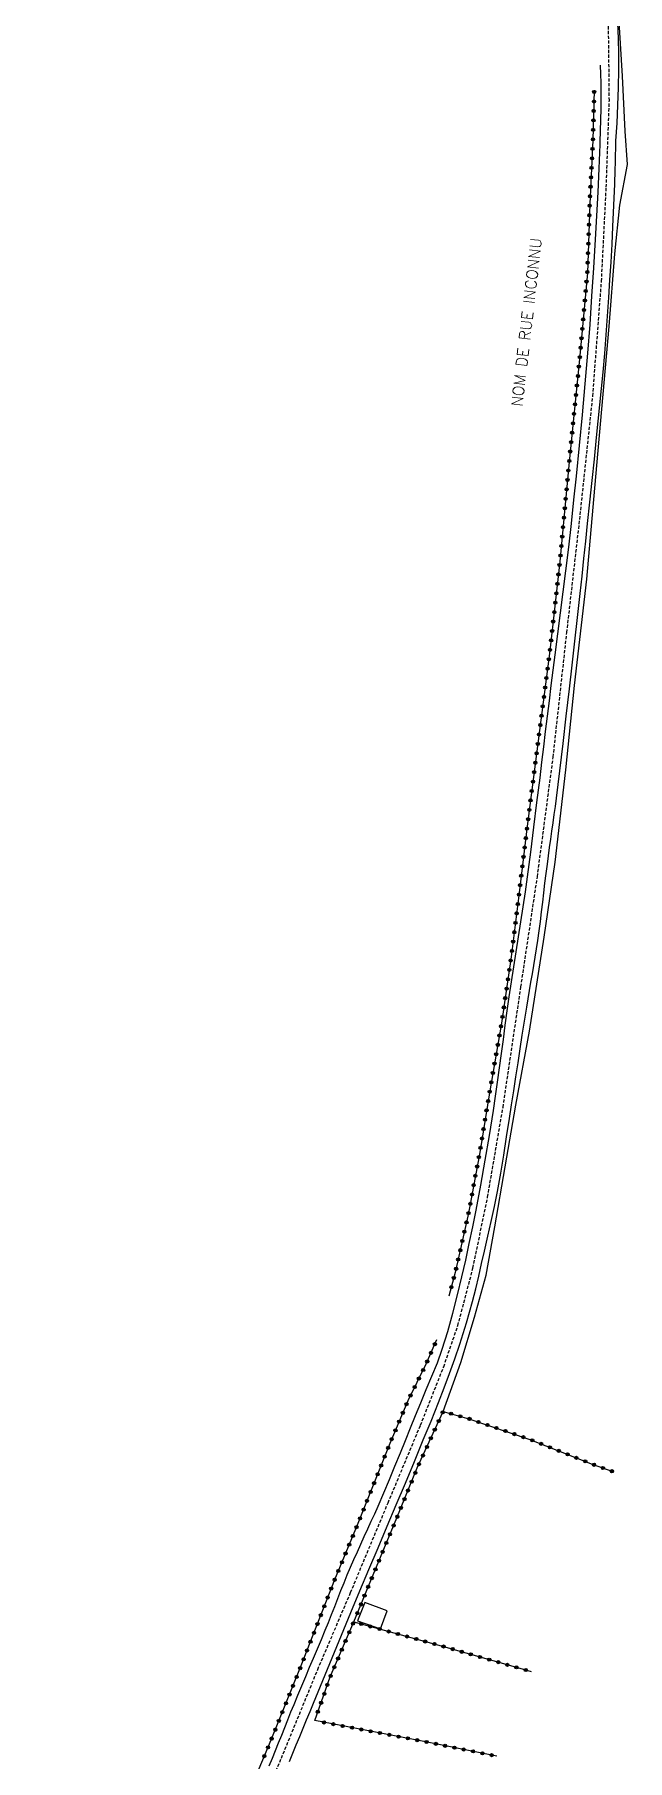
# Model space of a CAD drawing. Header units: millimetres. Extents: x 221515 to 222000, y 61000 to 61848.
# Drawn here: x 221903.5 to 221997.2, y 61362.3 to 61635.2 of the extents above; entities that cross this region are included whole.
import ezdxf
from ezdxf.enums import TextEntityAlignment as Align

# ---------------------------------------------------------------- set-up
doc = ezdxf.new("R2010")
doc.units = ezdxf.units.MM
doc.linetypes.add('DASHED', pattern=[0.75, 0.5, -0.25])
doc.layers.get('0').update_dxf_attribs({"linetype": 'CONTINUOUS'})
for name, color, linetype in [('W0001', 6, 'DASHED'), ('W0008', 7, 'CONTINUOUS'), ('W0104', 1, 'CONTINUOUS'), ('W0323', 7, 'CONTINUOUS'), ('W0330', 7, 'CONTINUOUS'), ('W0989', 7, 'CONTINUOUS')]:
    doc.layers.add(name, color=color, linetype=linetype)
doc.styles.get("Standard").update_dxf_attribs({"font": 'romans.shx', "width": 0.85})

# ---------------------------------------------------------------- blocks, each defined once
blk = doc.blocks.new('t323o')
at = {"color": 0, "linetype": 'Continuous'}
for radius in [0.25, 0.15]:
    blk.add_circle((0, 0), radius, dxfattribs=at)

msp = doc.modelspace()

# ---------------------------------------------------------------- linework, layer by layer
at = {"layer": 'W0001'}
msp.add_lwpolyline([(221936.35, 61348.28), (221942.52, 61362.69), (221948.27, 61376.71), (221953.47, 61388.9), (221959.38, 61403.05), (221964.52, 61415.35), (221968.18, 61424.58), (221970.42, 61431.07), (221972.81, 61440.18), (221975.12, 61451.39), (221977.56, 61465.59), (221980.39, 61484.63), (221982.99, 61502.03), (221985.49, 61520.95), (221987.65, 61540.64), (221989.77, 61559.25), (221991.75, 61578.01), (221993.13, 61596.15), (221993.88, 61611.01), (221994.37, 61624.73), (221994.24, 61636.7), (221992.86, 61655.79), (221991.64, 61671)], dxfattribs=at)
at = {"layer": 'W0008'}
for points in [[(221995.39, 61618.36), (221995.58, 61621.17), (221995.73, 61623.98), (221995.82, 61626.8), (221995.87, 61629.62), (221995.86, 61632.09), (221995.79, 61634.56), (221995.69, 61637.03)], [(221987.5, 61550.37), (221987.94, 61554.11), (221988.36, 61557.85), (221988.76, 61561.6), (221989.15, 61565.34), (221989.64, 61570.21), (221990.11, 61575.07), (221990.55, 61579.94), (221990.96, 61584.81), (221991.31, 61589.3), (221991.62, 61593.78), (221991.91, 61598.27), (221992.18, 61602.76), (221992.39, 61606.51), (221992.58, 61610.26), (221992.75, 61614.01), (221992.9, 61617.76), (221992.93, 61618.63), (221992.96, 61619.5), (221992.99, 61620.37), (221993.02, 61621.24), (221993.04, 61622.11), (221993.06, 61622.98), (221993.07, 61623.85), (221993.08, 61624.72), (221993.07, 61626.12), (221993.05, 61627.51), (221993.02, 61628.91), (221992.96, 61630.31)], [(221943.79, 61362.19), (221944.33, 61363.5), (221944.88, 61364.82), (221945.42, 61366.14), (221945.96, 61367.46), (221946.51, 61368.78), (221947.05, 61370.09), (221947.59, 61371.41), (221949.07, 61374.99), (221950.55, 61378.57), (221952.02, 61382.15), (221953.51, 61385.72), (221954.94, 61389.13), (221956.37, 61392.54), (221957.81, 61395.95), (221959.25, 61399.36), (221960.68, 61402.77), (221962.12, 61406.18), (221963.55, 61409.59), (221964.96, 61413.01), (221965.58, 61414.48), (221966.19, 61415.95), (221966.79, 61417.43), (221967.37, 61418.92), (221968.25, 61421.22), (221969.11, 61423.52), (221969.94, 61425.84), (221970.73, 61428.17), (221971.27, 61429.84), (221971.79, 61431.52), (221972.28, 61433.21), (221972.75, 61434.9), (221973.25, 61436.88), (221973.72, 61438.87), (221974.17, 61440.87), (221974.61, 61442.86), (221975.15, 61445.21), (221975.69, 61447.56), (221976.21, 61449.91), (221976.69, 61452.28), (221977.21, 61455.15), (221977.67, 61458.03), (221978.12, 61460.91), (221978.57, 61463.79), (221978.91, 61465.99), (221979.26, 61468.2), (221979.6, 61470.4), (221979.93, 61472.6), (221980.27, 61474.81), (221980.61, 61477.01), (221980.96, 61479.21), (221981.31, 61481.42), (221981.53, 61482.73), (221981.75, 61484.05), (221981.98, 61485.37), (221982.21, 61486.68), (221982.44, 61488), (221982.66, 61489.31), (221982.87, 61490.63), (221983.07, 61491.96), (221983.28, 61493.46), (221983.48, 61494.97), (221983.66, 61496.48), (221983.84, 61498), (221984.02, 61499.51), (221984.19, 61501.02), (221984.38, 61502.53), (221984.57, 61504.04), (221984.74, 61505.35), (221984.92, 61506.65), (221985.11, 61507.95), (221985.3, 61509.25), (221985.49, 61510.55), (221985.67, 61511.86), (221985.85, 61513.16), (221986.02, 61514.46), (221986.56, 61518.77), (221987.07, 61523.09), (221987.56, 61527.41), (221988.06, 61531.73), (221988.49, 61535.5), (221988.92, 61539.26), (221989.34, 61543.03), (221989.76, 61546.8), (221990.06, 61549.56), (221990.35, 61552.32), (221990.64, 61555.09), (221990.93, 61557.85), (221991.29, 61561.25), (221991.65, 61564.65), (221992, 61568.05), (221992.35, 61571.46), (221992.62, 61574.04), (221992.88, 61576.62), (221993.14, 61579.2), (221993.38, 61581.79), (221993.63, 61584.74), (221993.86, 61587.69), (221994.08, 61590.65), (221994.29, 61593.6), (221994.47, 61596.4), (221994.64, 61599.2), (221994.79, 61602), (221994.94, 61604.81), (221995.05, 61607.05), (221995.15, 61609.29), (221995.23, 61611.53), (221995.31, 61613.77), (221995.34, 61614.91), (221995.36, 61616.06), (221995.38, 61617.21), (221995.39, 61618.36)], [(221940.61, 61361.47), (221941.11, 61362.69), (221941.6, 61363.9), (221942.09, 61365.12), (221942.57, 61366.34), (221943.05, 61367.56), (221943.54, 61368.78), (221944.03, 61370), (221944.53, 61371.21), (221945.13, 61372.68), (221945.75, 61374.14), (221946.37, 61375.6), (221946.99, 61377.07), (221947.61, 61378.53), (221948.23, 61379.99), (221948.84, 61381.45), (221949.45, 61382.92), (221949.96, 61384.17), (221950.46, 61385.42), (221950.95, 61386.67), (221951.44, 61387.93), (221951.93, 61389.18), (221952.43, 61390.43), (221952.94, 61391.68), (221953.46, 61392.92), (221953.99, 61394.13), (221954.53, 61395.34), (221955.08, 61396.54), (221955.63, 61397.74), (221956.19, 61398.94), (221956.74, 61400.14), (221957.29, 61401.34), (221957.82, 61402.55), (221958.72, 61404.64), (221959.61, 61406.74), (221960.48, 61408.84), (221961.35, 61410.95), (221962.16, 61412.93), (221962.96, 61414.91), (221963.75, 61416.89), (221964.55, 61418.87), (221965.42, 61420.98), (221966.32, 61423.08), (221967.18, 61425.19), (221967.96, 61427.34), (221968.85, 61430.17), (221969.63, 61433.04), (221970.35, 61435.92), (221971.05, 61438.81), (221971.66, 61441.43), (221972.23, 61444.06), (221972.77, 61446.7), (221973.29, 61449.34), (221974.04, 61453.27), (221974.74, 61457.21), (221975.41, 61461.15), (221976.04, 61465.1), (221976.38, 61467.34), (221976.7, 61469.58), (221977.01, 61471.83), (221977.31, 61474.08), (221977.61, 61476.32), (221977.91, 61478.57), (221978.21, 61480.82), (221978.53, 61483.06), (221978.88, 61485.43), (221979.25, 61487.8), (221979.62, 61490.17), (221979.99, 61492.53), (221980.37, 61494.9), (221980.73, 61497.27), (221981.09, 61499.64), (221981.43, 61502.01), (221981.96, 61505.93), (221982.45, 61509.85), (221982.93, 61513.77), (221983.41, 61517.69), (221983.71, 61520.12), (221984.01, 61522.55), (221984.3, 61524.98), (221984.6, 61527.4), (221984.89, 61529.83), (221985.18, 61532.26), (221985.48, 61534.69), (221985.79, 61537.11), (221986.21, 61540.43), (221986.63, 61543.74), (221987.07, 61547.06), (221987.5, 61550.37)]]:
    msp.add_lwpolyline(points, dxfattribs=at)
at = {"layer": 'W0104'}
msp.add_lwpolyline([(221955.72, 61387.33), (221954.56, 61384.43), (221958.18, 61383.17), (221959.23, 61386.01)], close=True, dxfattribs=at)
at = {"layer": 'W0323'}
for points in [[(221991.98, 61626.37), (221991.77, 61618.46), (221991.27, 61608.41), (221990.89, 61597.49), (221989.67, 61583.82), (221988.01, 61567.62), (221986.55, 61551.87), (221984.97, 61537.76), (221983.55, 61526.78), (221981.39, 61510.01), (221980.12, 61499.47), (221978.86, 61489.35), (221977.33, 61478.89), (221975.42, 61467.87), (221973.88, 61458.45), (221972.1, 61448.86), (221970.01, 61439.48), (221968.98, 61435.72)], [(221903.5, 61349.25), (221912.29, 61348.32), (221932.2, 61345.57), (221936.23, 61354.37), (221940.91, 61365.59), (221945.66, 61377.34), (221950.96, 61390.95), (221954.56, 61399.58), (221959.7, 61412.51), (221962.55, 61419.25), (221965.42, 61425.04), (221967.11, 61428.88)], [(221953.95, 61384.23), (221957.02, 61391.67), (221960.77, 61400.71), (221964.01, 61408.57), (221968.09, 61417.52), (221972.18, 61416.35), (221981.81, 61413.1), (221991.67, 61409.19), (221994.9, 61408.01)], [(221947.79, 61368.63), (221950.26, 61375.58), (221953.95, 61384.23), (221967.77, 61380.46), (221979.83, 61377.01), (221982.02, 61376.39)], [(221976.57, 61363.01), (221964.26, 61365.5), (221947.79, 61368.63)]]:
    msp.add_lwpolyline(points, dxfattribs=at)
at = {"layer": 'W0330'}
msp.add_lwpolyline([(221968.09, 61417.52), (221970.91, 61425.27), (221973.07, 61432.41), (221974.9, 61439.03), (221976.24, 61446.71), (221977.91, 61456.17), (221979.58, 61465.92), (221981.72, 61477.62), (221984.06, 61492.47), (221985.81, 61504.34), (221987.47, 61518.93), (221988.84, 61532.27), (221990.8, 61549.06), (221992.25, 61565.23), (221994.35, 61589.02), (221995.24, 61600.52), (221996.01, 61608.18), (221997.23, 61614.63), (221996.89, 61619.9), (221996.47, 61628.57), (221994.94, 61653.57), (221994.82, 61669.57)], dxfattribs=at)

# ---------------------------------------------------------------- block references
at = {"layer": 'W0323'}
for p, rotation in [((221991.93, 61624.58), 268.4942779619268), ((221991.97, 61626.08), 268.4942779619268), ((221991.85, 61621.59), 268.4942779619268), ((221991.89, 61623.09), 268.4942779619268), ((221991.77, 61618.59), 268.4942779619268), ((221991.81, 61620.09), 268.4942779619268), ((221991.63, 61615.59), 267.1290645543552), ((221991.7, 61617.09), 267.1290645543552), ((221991.47, 61612.59), 267.1290645543552), ((221991.55, 61614.09), 267.1290645543552), ((221991.4, 61611.1), 267.1290645543552), ((221991.25, 61608.1), 268.0230785284579), ((221991.32, 61609.6), 267.1290645543552), ((221991.15, 61605.1), 268.0230785284579), ((221991.2, 61606.6), 268.0230785284579), ((221991.05, 61602.1), 268.0230785284579), ((221991.1, 61603.6), 268.0230785284579), ((221990.94, 61599.1), 268.0230785284579), ((221991, 61600.6), 268.0230785284579), ((221990.89, 61597.61), 268.0230785284579), ((221990.63, 61594.62), 264.8906306460639), ((221990.76, 61596.11), 264.8906306460639), ((221990.36, 61591.63), 264.8906306460639), ((221990.5, 61593.12), 264.8906306460639), ((221990.1, 61588.64), 264.8906306460639), ((221990.23, 61590.14), 264.8906306460639), ((221989.83, 61585.65), 264.8906306460639), ((221989.96, 61587.15), 264.8906306460639), ((221989.55, 61582.67), 264.1749435708295), ((221989.7, 61584.16), 264.8906306460639), ((221989.4, 61581.17), 264.1749435708295), ((221989.09, 61578.19), 264.1749435708295), ((221989.24, 61579.68), 264.1749435708295), ((221988.79, 61575.21), 264.1749435708295), ((221988.94, 61576.7), 264.1749435708295), ((221988.48, 61572.22), 264.1749435708295), ((221988.63, 61573.71), 264.1749435708295), ((221988.18, 61569.24), 264.1749435708295), ((221988.33, 61570.73), 264.1749435708295), ((221987.89, 61566.25), 264.6976979675023), ((221988.03, 61567.74), 264.1749435708295), ((221987.75, 61564.76), 264.6976979675023), ((221987.47, 61561.77), 264.6976979675023), ((221987.61, 61563.26), 264.6976979675023), ((221987.19, 61558.78), 264.6976979675023), ((221987.33, 61560.28), 264.6976979675023), ((221986.92, 61555.8), 264.6976979675023), ((221987.05, 61557.29), 264.6976979675023), ((221986.64, 61552.81), 264.6976979675023), ((221986.78, 61554.3), 264.6976979675023), ((221986.32, 61549.82), 263.6183603074708), ((221986.49, 61551.32), 263.6183603074708), ((221986.16, 61548.33), 263.6183603074708), ((221985.82, 61545.35), 263.6183603074708), ((221985.99, 61546.84), 263.6183603074708), ((221985.49, 61542.37), 263.6183603074708), ((221985.66, 61543.86), 263.6183603074708), ((221985.16, 61539.39), 263.6183603074708), ((221985.32, 61540.88), 263.6183603074708), ((221984.8, 61536.41), 262.6123405020641), ((221984.99, 61537.9), 263.6183603074708), ((221984.41, 61533.44), 262.6123405020641), ((221984.61, 61534.92), 262.6123405020641), ((221984.22, 61531.95), 262.6123405020641), ((221983.83, 61528.97), 262.6123405020641), ((221984.03, 61530.46), 262.6123405020641), ((221983.45, 61526), 262.6455614108696), ((221983.64, 61527.49), 262.6123405020641), ((221983.06, 61523.02), 262.6455614108696), ((221983.26, 61524.51), 262.6455614108696), ((221982.68, 61520.05), 262.6455614108696), ((221982.87, 61521.54), 262.6455614108696), ((221982.3, 61517.07), 262.6455614108696), ((221982.49, 61518.56), 262.6455614108696), ((221982.1, 61515.58), 262.6455614108696), ((221981.72, 61512.61), 262.6455614108696), ((221981.91, 61514.1), 262.6455614108696), ((221981.34, 61509.63), 263.1374992946542), ((221981.53, 61511.12), 262.6455614108696), ((221980.98, 61506.66), 263.1374992946542), ((221981.16, 61508.14), 263.1374992946542), ((221980.62, 61503.68), 263.1374992946542), ((221980.8, 61505.17), 263.1374992946542), ((221980.26, 61500.7), 263.1374992946542), ((221980.44, 61502.19), 263.1374992946542), ((221980.08, 61499.21), 262.9133155742493), ((221979.71, 61496.23), 262.9133155742493), ((221979.9, 61497.72), 262.9133155742493), ((221979.34, 61493.26), 262.9133155742493), ((221979.53, 61494.74), 262.9133155742493), ((221978.97, 61490.28), 262.9133155742493), ((221979.16, 61491.77), 262.9133155742493), ((221978.56, 61487.31), 261.7167007394702), ((221978.78, 61488.79), 261.7167007394702), ((221978.13, 61484.34), 261.7167007394702), ((221978.34, 61485.82), 261.7167007394702), ((221977.91, 61482.85), 261.7167007394702), ((221977.48, 61479.88), 261.7167007394702), ((221977.7, 61481.37), 261.7167007394702), ((221976.99, 61476.93), 260.1181705021459), ((221977.25, 61478.4), 260.1181705021459), ((221976.48, 61473.97), 260.1181705021459), ((221976.74, 61475.45), 260.1181705021459), ((221975.96, 61471.01), 260.1181705021459), ((221976.22, 61472.49), 260.1181705021459), ((221975.45, 61468.06), 260.1181705021459), ((221975.71, 61469.54), 260.1181705021459), ((221975.21, 61466.58), 260.7301799881064), ((221974.72, 61463.62), 260.7301799881064), ((221974.96, 61465.1), 260.7301799881064), ((221974.24, 61460.66), 260.7301799881064), ((221974.48, 61462.14), 260.7301799881064), ((221973.74, 61457.7), 259.5181466717079), ((221974, 61459.18), 260.7301799881064), ((221973.19, 61454.75), 259.5181466717079), ((221973.47, 61456.22), 259.5181466717079), ((221972.65, 61451.8), 259.5181466717079), ((221972.92, 61453.27), 259.5181466717079), ((221972.1, 61448.85), 257.4291462847242), ((221972.38, 61450.32), 259.5181466717079), ((221971.78, 61447.39), 257.4291462847242), ((221971.12, 61444.46), 257.4291462847242), ((221971.45, 61445.92), 257.4291462847242), ((221970.47, 61441.53), 257.4291462847242), ((221970.8, 61442.99), 257.4291462847242), ((221969.78, 61438.61), 254.7242750110908), ((221970.14, 61440.06), 257.4291462847242), ((221969.38, 61437.16), 254.7242750110908), ((221966.79, 61428.15), 66.28453387954721), ((221965.58, 61425.41), 66.28453387954721), ((221966.18, 61426.78), 66.28453387954721), ((221964.26, 61422.71), 63.62899654644825), ((221964.93, 61424.05), 63.62899654644825), ((221962.93, 61420.02), 63.62899654644825), ((221963.6, 61421.37), 63.62899654644825), ((221961.72, 61417.28), 67.13557880944799), ((221962.3, 61418.66), 67.13557880944799), ((221967.4, 61416), 65.49431033856348), ((221968.02, 61417.36), 65.49431033856348), ((221969.37, 61417.15), 344.0878565226568), ((221970.81, 61416.74), 344.0878565226568), ((221972.25, 61416.33), 341.3314977792755), ((221960.55, 61414.52), 67.13557880944799), ((221961.14, 61415.9), 67.13557880944799), ((221966.15, 61413.27), 65.49431033856348), ((221966.77, 61414.63), 65.49431033856348), ((221973.67, 61415.85), 341.3314977792755), ((221975.09, 61415.37), 341.3314977792755), ((221976.51, 61414.89), 341.3314977792755), ((221977.94, 61414.41), 341.3314977792755), ((221979.36, 61413.93), 341.3314977792755), ((221980.78, 61413.45), 341.3314977792755), ((221959.4, 61411.75), 68.28579397719993), ((221959.97, 61413.13), 67.13557880944799), ((221964.91, 61410.54), 65.49431033856348), ((221965.53, 61411.9), 65.49431033856348), ((221982.19, 61412.95), 338.36010816435), ((221983.59, 61412.39), 338.36010816435), ((221984.98, 61411.84), 338.36010816435), ((221986.37, 61411.29), 338.36010816435), ((221987.77, 61410.74), 338.36010816435), ((221958.29, 61408.96), 68.28579397719993), ((221958.85, 61410.35), 68.28579397719993), ((221964.28, 61409.17), 65.49431033856348), ((221989.16, 61410.18), 338.36010816435), ((221990.56, 61409.63), 338.36010816435), ((221991.95, 61409.08), 339.9787510461059), ((221993.36, 61408.57), 339.9787510461059), ((221994.77, 61408.06), 339.9787510461059), ((221957.18, 61406.17), 68.28579397719993), ((221957.74, 61407.57), 68.28579397719993), ((221963.12, 61406.41), 67.64441499360959), ((221963.69, 61407.8), 67.64441499360959), ((221956.07, 61403.38), 68.28579397719993), ((221956.63, 61404.78), 68.28579397719993), ((221961.98, 61403.64), 67.64441499360959), ((221962.55, 61405.02), 67.64441499360959), ((221954.96, 61400.6), 68.28579397719993), ((221955.52, 61401.99), 68.28579397719993), ((221960.84, 61400.86), 67.64441499360959), ((221961.41, 61402.25), 67.64441499360959), ((221953.83, 61397.82), 67.39050703524508), ((221954.4, 61399.21), 67.39050703524508), ((221959.69, 61398.09), 67.44408422368559), ((221960.26, 61399.48), 67.44408422368559), ((221952.67, 61395.05), 67.39050703524508), ((221953.25, 61396.44), 67.39050703524508), ((221958.54, 61395.32), 67.44408422368559), ((221959.11, 61396.71), 67.44408422368559), ((221951.52, 61392.28), 67.39050703524508), ((221952.1, 61393.67), 67.39050703524508), ((221957.39, 61392.55), 67.44408422368559), ((221957.96, 61393.93), 67.44408422368559), ((221950.4, 61389.5), 68.70382221799355), ((221950.94, 61390.9), 68.70382221799355), ((221956.24, 61389.78), 67.58771960975541), ((221956.81, 61391.16), 67.58771960975541), ((221949.31, 61386.7), 68.70382221799355), ((221949.85, 61388.1), 68.70382221799355), ((221955.1, 61387), 67.58771960975541), ((221955.67, 61388.39), 67.58771960975541), ((221948.22, 61383.91), 68.70382221799355), ((221948.76, 61385.31), 68.70382221799355), ((221953.84, 61383.98), 66.87417970128404), ((221954.52, 61385.62), 67.58771960975541), ((221955.13, 61383.91), 344.7343554342984), ((221956.58, 61383.51), 344.7343554342984), ((221947.13, 61381.11), 68.70382221799355), ((221947.67, 61382.51), 68.70382221799355), ((221952.67, 61381.22), 66.87417970128404), ((221953.26, 61382.6), 66.87417970128404), ((221958.03, 61383.12), 344.7343554342984), ((221959.47, 61382.72), 344.7343554342984), ((221960.92, 61382.33), 344.7343554342984), ((221962.37, 61381.93), 344.7343554342984), ((221963.82, 61381.54), 344.7343554342984), ((221965.26, 61381.14), 344.7343554342984), ((221966.71, 61380.75), 344.7343554342984), ((221946.04, 61378.32), 68.70382221799355), ((221946.58, 61379.72), 68.70382221799355), ((221951.49, 61378.46), 66.87417970128404), ((221952.08, 61379.84), 66.87417970128404), ((221968.16, 61380.35), 344.0232273788039), ((221969.6, 61379.94), 344.0232273788039), ((221971.04, 61379.52), 344.0232273788039), ((221972.48, 61379.11), 344.0232273788039), ((221973.92, 61378.7), 344.0232273788039), ((221975.37, 61378.28), 344.0232273788039), ((221976.81, 61377.87), 344.0232273788039), ((221944.93, 61375.53), 67.99041102803874), ((221945.49, 61376.92), 67.99041102803874), ((221950.31, 61375.7), 66.87417970128404), ((221950.9, 61377.08), 66.87417970128404), ((221978.25, 61377.46), 344.0232273788039), ((221979.69, 61377.05), 344.0232273788039), ((221981.14, 61376.64), 344.3378936547152), ((221943.8, 61372.75), 67.99041102803874), ((221944.37, 61374.14), 67.99041102803874), ((221949.3, 61372.87), 70.44868959639524), ((221949.8, 61374.29), 70.44868959639524), ((221942.68, 61369.97), 67.99041102803874), ((221943.24, 61371.36), 67.99041102803874), ((221948.29, 61370.05), 70.44868959639524), ((221948.8, 61371.46), 70.44868959639524), ((221941.56, 61367.19), 67.99041102803874), ((221942.12, 61368.58), 67.99041102803874), ((221949.27, 61368.35), 169.2276940825174), ((221950.74, 61368.07), 169.2276940825174), ((221952.21, 61367.79), 169.2276940825174), ((221953.69, 61367.51), 169.2276940825174), ((221955.16, 61367.23), 169.2276940825174), ((221956.63, 61366.95), 169.2276940825174), ((221940.42, 61364.41), 67.3823118329155), ((221940.99, 61365.8), 67.99041102803874), ((221958.11, 61366.67), 169.2276940825174), ((221959.58, 61366.39), 169.2276940825174), ((221961.05, 61366.11), 169.2276940825174), ((221962.53, 61365.83), 169.2276940825174), ((221964, 61365.55), 169.2276940825174), ((221965.47, 61365.26), 168.5592020056476), ((221966.94, 61364.96), 168.5592020056476), ((221968.41, 61364.66), 168.5592020056476), ((221969.88, 61364.36), 168.5592020056476), ((221939.84, 61363.03), 67.3823118329155), ((221971.35, 61364.07), 168.5592020056476), ((221972.82, 61363.77), 168.5592020056476), ((221974.29, 61363.47), 168.5592020056476), ((221975.76, 61363.17), 168.5592020056476)]:
    msp.add_blockref('t323o', p, dxfattribs=dict(at, rotation=rotation))

# ---------------------------------------------------------------- texts
at = {"layer": 'W0989'}
msp.add_text('NOM DE RUE INCONNU', height=1.75, rotation=83.3069, dxfattribs=at).set_placement((221981.27, 61589.68), align=Align.MIDDLE_CENTER)

doc.saveas('drawing.dxf')
